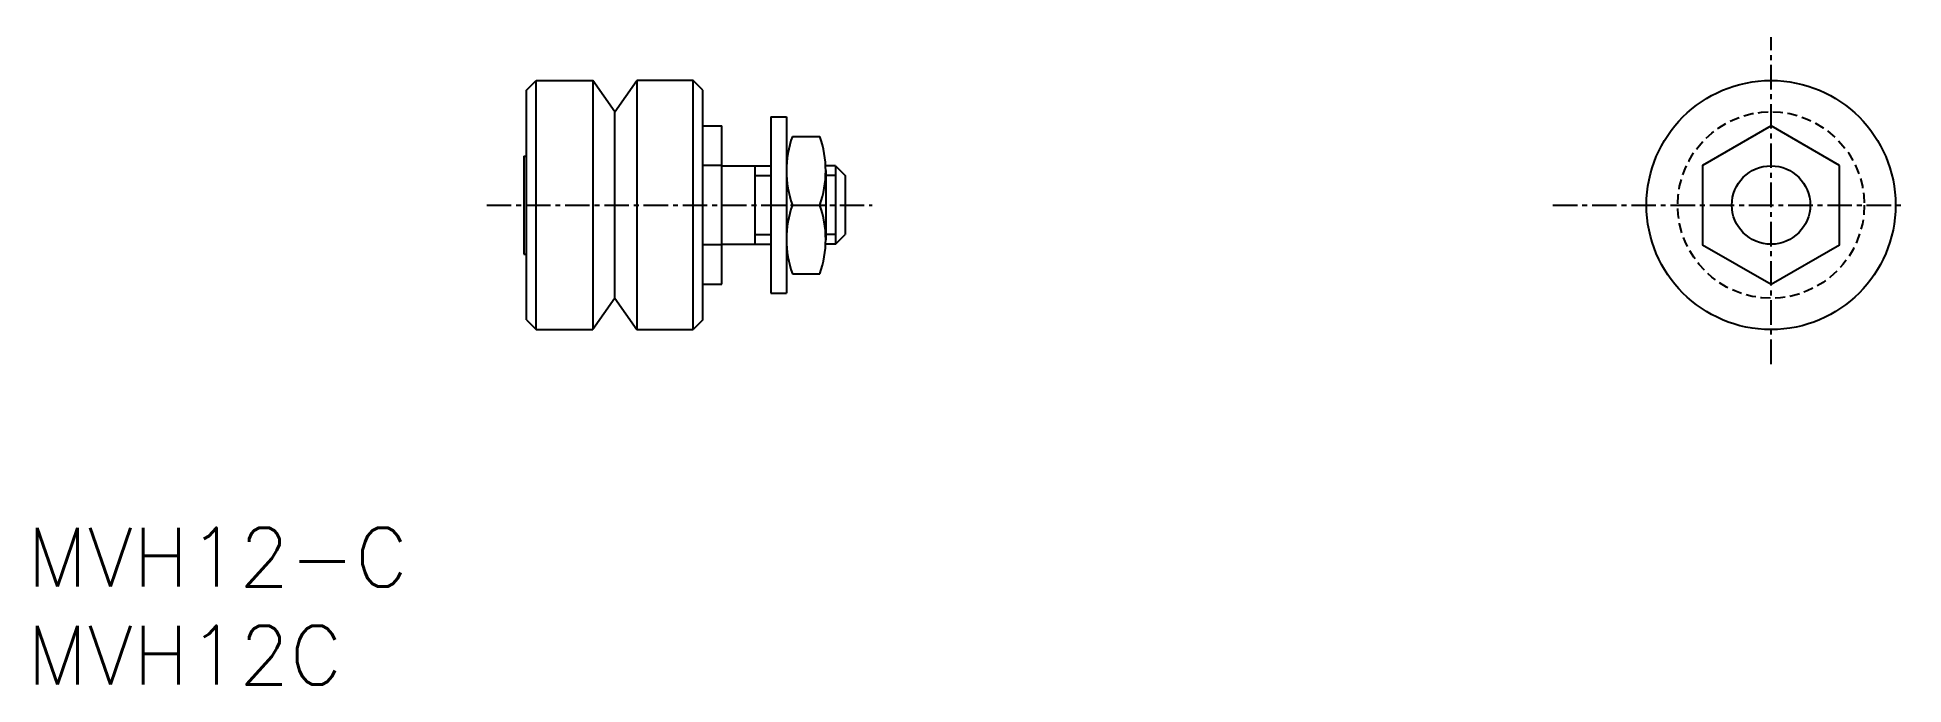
# Model space of a CAD drawing. Extents: x 17.1 to 112.3, y 40.1 to 73.1.
import ezdxf

# ---------------------------------------------------------------- set-up
doc = ezdxf.new("R2010")
doc.units = 0
doc.linetypes.add('CENTER', pattern=[2, 1.25, -0.25, 0.25, -0.25])
doc.linetypes.add('DASHED', pattern=[0.75, 0.5, -0.25])
doc.layers.get('0').update_dxf_attribs({"linetype": 'CONTINUOUS'})
doc.layers.add('CENTER', color=1, linetype='CENTER')
doc.styles.get("Standard").update_dxf_attribs({"font": 'txt.shx', "bigfont": 'extfont.shx'})

msp = doc.modelspace()

# ---------------------------------------------------------------- linework, layer by layer
at = {"color": 7, "linetype": 'CONTINUOUS'}
for p, q in [((42.077, 70.366), (42.577, 70.866)), ((42.577, 58.166), (42.577, 70.866)), ((42.577, 70.866), (45.456, 70.866)), ((45.456, 70.866), (45.456, 58.166)), ((46.577, 69.271), (45.456, 70.866)), ((46.577, 69.271), (47.699, 70.866)), ((50.577, 70.866), (47.699, 70.866)), ((47.699, 70.866), (47.699, 58.166)), ((50.577, 58.166), (50.577, 70.866)), ((51.077, 70.366), (50.577, 70.866)), ((42.077, 58.666), (42.077, 70.366)), ((51.077, 58.666), (51.077, 70.366)), ((46.577, 59.761), (46.577, 69.271)), ((51.077, 68.557), (52.037, 68.557)), ((52.037, 60.474), (52.037, 68.557)), ((54.537, 69.016), (54.537, 60.016)), ((54.537, 69.016), (55.337, 69.016)), ((55.337, 69.016), (55.337, 60.016)), ((55.637, 68.016), (57.037, 68.016)), ((41.937, 67.016), (41.937, 62.016)), ((41.937, 67.016), (42.077, 67.016)), ((52.037, 66.536), (51.077, 66.536)), ((52.037, 66.516), (54.537, 66.516)), ((53.737, 62.516), (53.737, 66.516)), ((53.737, 66.016), (54.537, 66.016)), ((57.837, 66.516), (57.331, 66.516)), ((57.337, 66.281), (57.337, 62.75)), ((57.837, 66.016), (57.337, 66.016)), ((57.837, 66.516), (57.837, 62.516)), ((57.837, 66.516), (58.337, 66.016)), ((58.337, 66.016), (58.337, 63.016)), ((55.637, 64.516), (57.037, 64.516)), ((53.737, 63.016), (54.537, 63.016)), ((57.837, 63.016), (57.337, 63.016)), ((57.837, 62.516), (58.337, 63.016)), ((41.937, 62.016), (42.077, 62.016)), ((52.037, 62.495), (51.077, 62.495)), ((52.037, 62.516), (54.537, 62.516)), ((57.837, 62.516), (57.331, 62.516)), ((55.637, 61.016), (57.037, 61.016)), ((51.077, 60.474), (52.037, 60.474)), ((54.537, 60.016), (55.337, 60.016)), ((46.577, 59.761), (45.456, 58.166)), ((46.577, 59.761), (47.699, 58.166)), ((42.077, 58.666), (42.577, 58.166)), ((42.577, 58.166), (45.456, 58.166)), ((47.699, 58.166), (50.577, 58.166)), ((51.077, 58.666), (50.577, 58.166))]:
    msp.add_line(p, q, dxfattribs=at)
at = {"color": 7, "linetype": 'CONTINUOUS', "flags": 128}
msp.add_lwpolyline([(109.043, 66.536), (105.543, 68.557), (102.043, 66.536), (102.043, 62.495), (105.543, 60.474), (109.043, 62.495)], close=True, dxfattribs=at)
at = {"color": 7, "linetype": 'CONTINUOUS'}
for radius in [6.35, 2]:
    msp.add_circle((105.543, 64.516), radius, dxfattribs=at)
at = {"color": 3, "linetype": 'DASHED'}
msp.add_circle((105.543, 64.516), 4.755, dxfattribs=at)
at = {"color": 7, "linetype": 'CONTINUOUS'}
for centre, start, end in [((60.591, 66.266), 160.54334, 199.45666), ((52.084, 66.266), 340.54334, 19.45666), ((60.591, 62.766), 160.54334, 199.45666), ((52.084, 62.766), 340.54334, 19.45666)]:
    msp.add_arc(centre, 5.254, start, end, dxfattribs=at)
at = {"layer": 'CENTER', "color": 1, "linetype": 'CENTER'}
for p, q in [((105.543, 56.41), (105.543, 73.066)), ((40.051, 64.516), (59.714, 64.516)), ((94.42, 64.516), (112.308, 64.516))]:
    msp.add_line(p, q, dxfattribs=at)

# ---------------------------------------------------------------- texts
for s, p in [('MVH12-C', (16.621, 45.064)), ('MVH12C', (16.621, 40.064))]:
    msp.add_text(s, height=3).set_placement(p)

doc.saveas('drawing.dxf')
